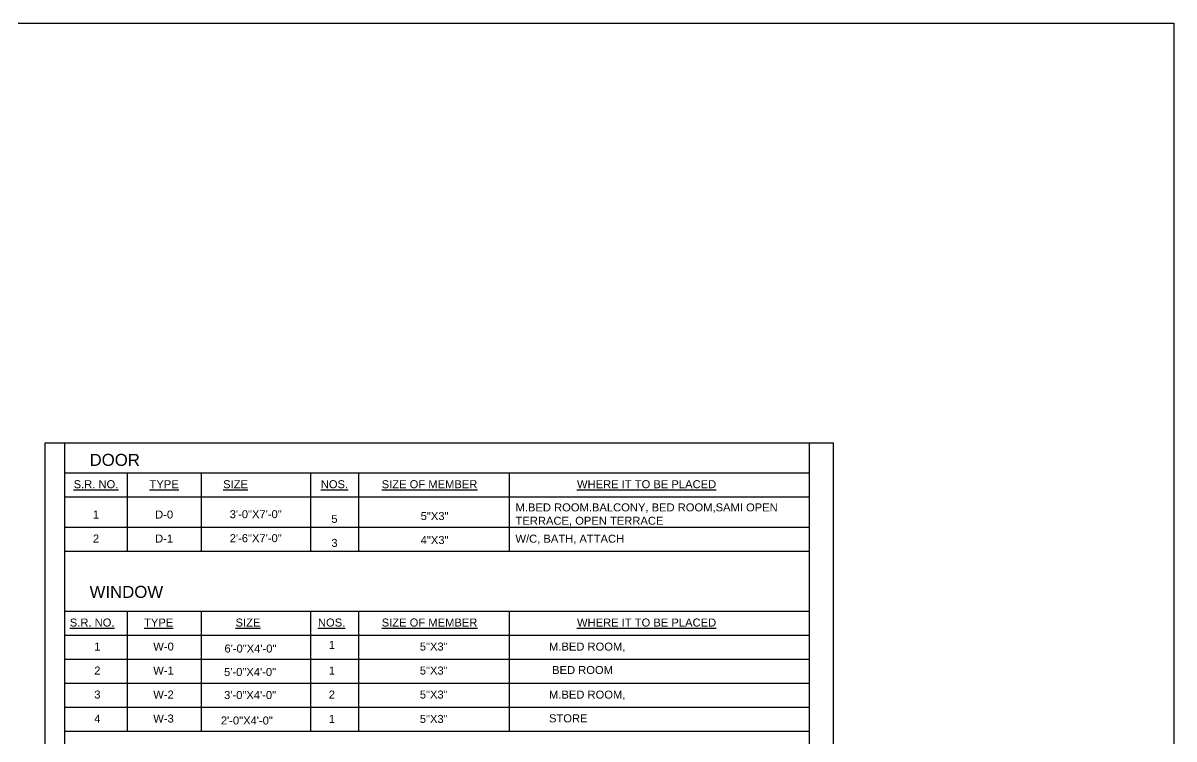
# Model space of a CAD drawing. Header units: inches. Extents: x -22123 to -20407, y -44696 to -43478.
# Drawn here: x -20982 to -20407, y -43836 to -43478 of the extents above; entities that cross this region are included whole.
import ezdxf

# ---------------------------------------------------------------- set-up
doc = ezdxf.new("R2010")
doc.units = ezdxf.units.IN
doc.header["$LTSCALE"] = 0.01
doc.header["$MEASUREMENT"] = 0
doc.layers.add('FURNITURE', color=8, linetype='Continuous', lineweight=13)
doc.layers.add('TEXT', color=7, linetype='Continuous')
doc.styles.get("Standard").update_dxf_attribs({"font": 'arial.ttf'})

msp = doc.modelspace()

# ---------------------------------------------------------------- linework, layer by layer
for p, q in [((-20971.276, -43687.9365), (-20577.55811, -43687.9365)), ((-20971.276, -44102.3816), (-20971.276, -43687.9365)), ((-20577.55811, -43687.9365), (-20577.55811, -44102.3816))]:
    msp.add_line(p, q)
at = {"color": 0}
for p, q in [((-20961.50639, -43687.9365), (-20589.50639, -43687.9365)), ((-20961.50639, -44091.4671), (-20961.50639, -43687.9365)), ((-20589.50639, -43687.9365), (-20589.50639, -44091.4671)), ((-20961.50639, -43702.78204), (-20589.50639, -43702.78204)), ((-20930.27108, -43702.78204), (-20930.27108, -43741.9365)), ((-20893.41325, -43702.78204), (-20893.41325, -43741.9365)), ((-20838.73941, -43702.78204), (-20838.73941, -43741.9365)), ((-20814.73941, -43702.78204), (-20814.73941, -43741.9365)), ((-20739.50639, -43702.78204), (-20739.50639, -43741.9365)), ((-20961.50639, -43714.78204), (-20589.50639, -43714.78204)), ((-20961.50639, -43729.9365), (-20589.50639, -43729.9365)), ((-20961.50639, -43741.9365), (-20589.50639, -43741.9365)), ((-20961.50639, -43771.9365), (-20589.50639, -43771.9365)), ((-20961.50639, -43771.9365), (-20589.50639, -43771.9365)), ((-20930.27108, -43771.9365), (-20930.27108, -43831.9365)), ((-20893.41325, -43771.9365), (-20893.41325, -43831.9365)), ((-20838.73941, -43771.9365), (-20838.73941, -43831.9365)), ((-20814.73941, -43771.9365), (-20814.73941, -43831.9365)), ((-20739.50639, -43771.9365), (-20739.50639, -43831.9365)), ((-20961.50639, -43783.9365), (-20589.50639, -43783.9365)), ((-20961.50639, -43795.9365), (-20589.50639, -43795.9365)), ((-20961.50639, -43807.9365), (-20589.50639, -43807.9365)), ((-20961.50639, -43819.9365), (-20589.50639, -43819.9365)), ((-20961.50639, -43831.9365), (-20589.50639, -43831.9365))]:
    msp.add_line(p, q, dxfattribs=at)
at = {"layer": 'FURNITURE', "lineweight": -2}
msp.add_line((-20957.44122, -43687.9365), (-20592.60339, -43687.9365), dxfattribs=at)
at = {"layer": 'TEXT'}
msp.add_lwpolyline([(-22122.54174, -43477.96482), (-20407.20715, -43477.96482), (-20407.20715, -44696.37943), (-22122.54174, -44696.37943)], close=True, dxfattribs=at)

# ---------------------------------------------------------------- texts
at = {"color": 0, "char_height": 6, "attachment_point": 1}
for s, insert in [('DOOR', (-20949.09713, -43693.36988)), ('WINDOW', (-20949.09713, -43759.36988))]:
    msp.add_mtext(s, dxfattribs=dict(at, insert=insert))
at = {"color": 0, "char_height": 4}
for s, insert, width, attachment_point in [('{\\LS.R. NO.}', (-20945.88874, -43706.54361), 31.2353113, 2), ('{\\LTYPE}', (-20911.84216, -43706.54361), 36.8578366, 2), ('{\\LSIZE}', (-20876.14694, -43706.54361), 54.6738312, 2), ('{\\LNOS.}', (-20826.73941, -43706.54361), 24, 2), ('{\\LSIZE OF MEMBER}', (-20803.12254, -43706.54361), 58, 1), ('{\\LWHERE IT TO BE PLACED}', (-20705.5341, -43706.54361), 86.5, 1), ('1', (-20945.88874, -43721.69807), 31.2353113, 2), ('D-0', (-20911.84216, -43721.69807), 36.8578366, 2), ('3\'-0"X7\'-0"', (-20866.07633, -43721.53114), 54.6738312, 2), ('5"X3"', (-20783.64256, -43722.44), 58, 1), ('M.BED ROOM.BALCONY, BED ROOM,SAMI OPEN TERRACE, OPEN TERRACE', (-20736.23256, -43718.12835), 158.6744476, 1), ('5', (-20826.73941, -43723.88104), 24, 2), ('2', (-20945.88874, -43733.69807), 31.2353113, 2), ('D-1', (-20911.84216, -43733.69807), 36.8578366, 2), ('2\'-6"X7\'-0"', (-20866.07633, -43733.53114), 54.6738312, 2), ('4"X3"', (-20783.64256, -43734.44), 58, 1), ('W/C, BATH, ATTACH', (-20736.28535, -43733.78857), 86.5, 1), ('3', (-20826.73941, -43735.88104), 24, 2), ('{\\LS.R. NO.}', (-20958.98551, -43775.69807), 24, 1), ('{\\LTYPE}', (-20921.87265, -43775.69807), 24, 1), ('{\\LSIZE}', (-20876.14694, -43775.69807), 24, 1), ('{\\LNOS.}', (-20834.9739, -43775.69807), 16, 1), ('{\\LSIZE OF MEMBER}', (-20803.12254, -43775.69807), 58, 1), ('{\\LWHERE IT TO BE PLACED}', (-20705.5341, -43775.69807), 86.5, 1), ('1', (-20946.75636, -43787.69807), 24, 1), ('W-0', (-20917.27687, -43787.69807), 24, 1), ('6\'-0"X4\'-0"', (-20881.70642, -43788.69611), 19.5, 1), ('1', (-20829.57706, -43786.87173), 16, 1), ('5"X3"', (-20777.1229, -43787.69807), 75.2330209, 2), ('M.BED ROOM,', (-20719.52143, -43787.72307), 112, 1), ('2', (-20946.75636, -43799.69807), 24, 1), ('W-1', (-20917.27687, -43799.69807), 24, 1), ('5\'-0"X4\'-0"', (-20881.88213, -43800.41395), 19.5, 1), ('1', (-20829.57706, -43799.69807), 16, 1), ('5"X3"', (-20777.1229, -43799.69807), 75.2330209, 2), (' BED ROOM', (-20719.52143, -43799.42606), 112, 1), ('3', (-20946.75636, -43811.69807), 24, 1), ('W-2', (-20917.27687, -43811.69807), 24, 1), ('3\'-0"X4\'-0"', (-20881.88213, -43811.93057), 19.5, 1), ('2', (-20829.57706, -43811.69807), 16, 1), ('5"X3"', (-20777.1229, -43811.69807), 75.2330209, 2), ('M.BED ROOM,', (-20719.52143, -43811.72307), 112, 1), ('4', (-20946.75636, -43823.69807), 24, 1), ('W-3', (-20917.27687, -43823.69807), 24, 1), ('2\'-0"X4\'-0"', (-20883.48554, -43824.66205), 19.5, 1), ('1', (-20829.57706, -43823.86004), 16, 1), ('5"X3"', (-20777.1229, -43823.86004), 75.2330209, 2), ('STORE', (-20719.52143, -43823.58802), 112, 1)]:
    msp.add_mtext(s, dxfattribs=dict(at, insert=insert, width=width, attachment_point=attachment_point))

doc.saveas('drawing.dxf')
